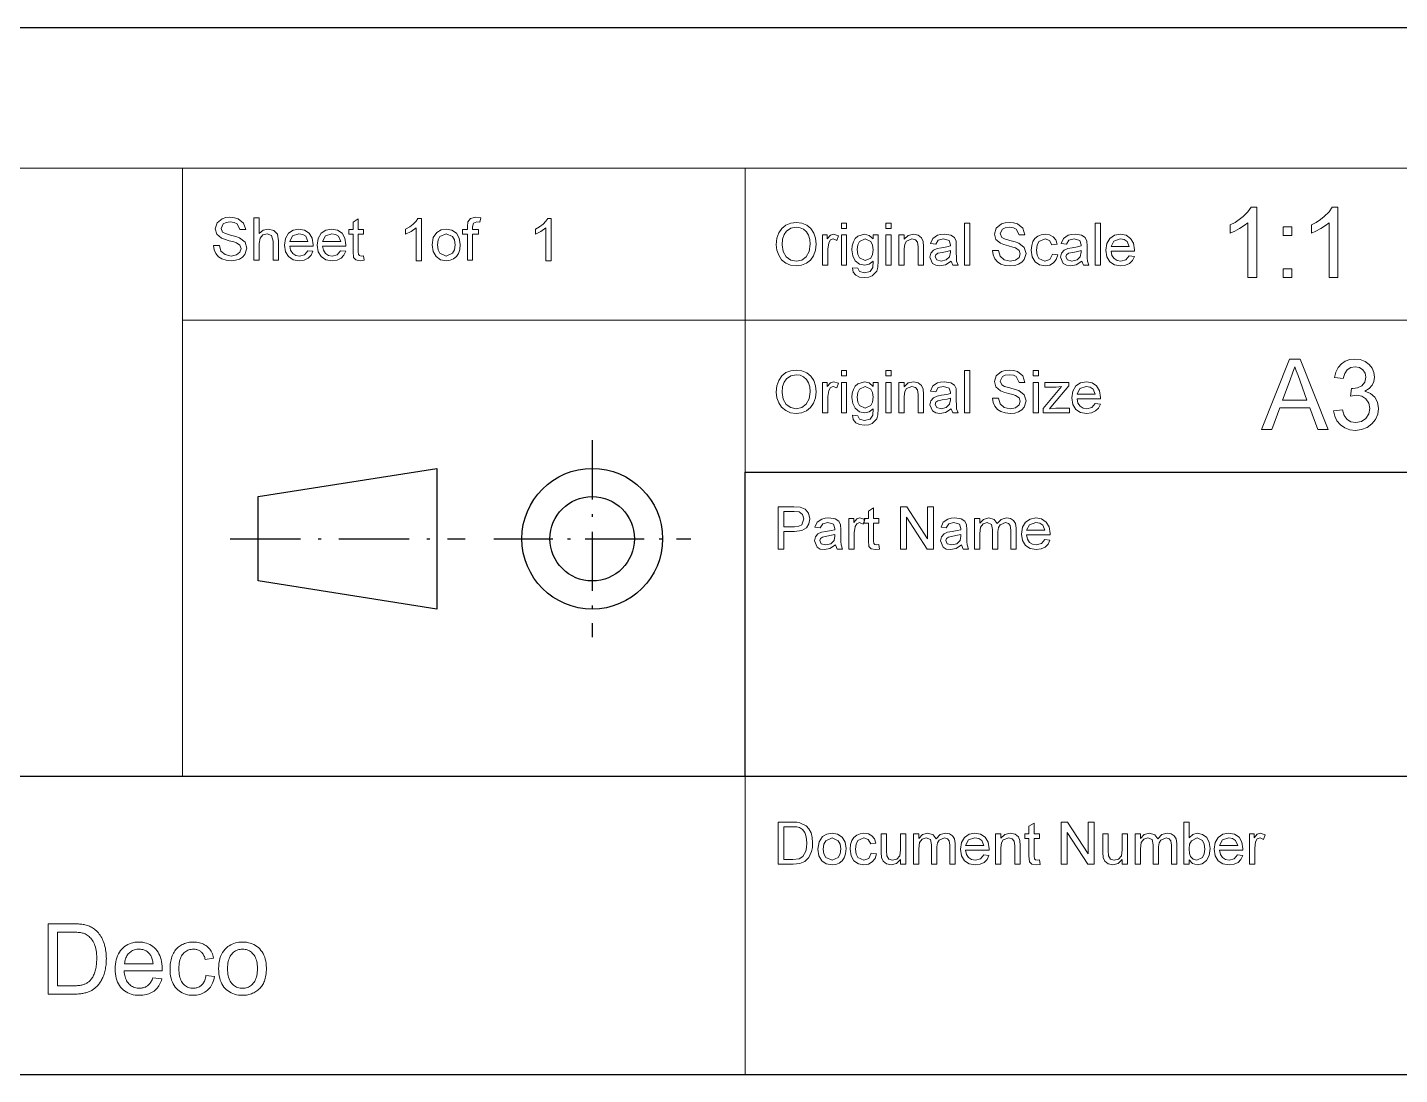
# Model space of a CAD drawing. Extents: x 10 to 410, y 5 to 287.
# Drawn here: x 257.49 to 306.25, y 10 to 47.2 of the extents above; entities that cross this region are included whole.
import ezdxf

# ---------------------------------------------------------------- set-up
doc = ezdxf.new("R2010")
doc.units = 0
doc.linetypes.add('DASHDOT', pattern=[18.5, 12, -3, 0.5, -3])

msp = doc.modelspace()

# ---------------------------------------------------------------- linework, layer by layer
at = {"color": 7, "lineweight": 25}
for p, q in [((230, 47.200001), (410, 47.200001)), ((283, 31.4), (307, 31.4)), ((230, 20.6), (410, 20.6)), ((230, 10), (410, 10))]:
    msp.add_line(p, q, dxfattribs=at)
at = {"color": 7, "lineweight": 13}
for p, q in [((230, 42.200001), (410, 42.200001)), ((263, 20.6), (263, 42.200001)), ((283, 10), (283, 42.200001)), ((263, 36.799999), (410, 36.799999)), ((10, 10), (410, 10))]:
    msp.add_line(p, q, dxfattribs=at)
at = {"color": 7, "linetype": 'DASHDOT', "lineweight": 25, "ltscale": 0.175}
for p, q in [((277.562439, 32.534737), (277.562439, 25.534737)), ((274.062439, 29.034737), (281.062439, 29.034737))]:
    msp.add_line(p, q, dxfattribs=at)
at = {"color": 7, "lineweight": 25, "ltscale": 0.160707}
for p, q in [((265.692444, 30.534737), (272.04245, 31.534737)), ((272.04245, 26.534737), (265.692444, 27.534737))]:
    msp.add_line(p, q, dxfattribs=at)
at = {"color": 7, "lineweight": 25, "ltscale": 0.125}
msp.add_line((272.04245, 31.534737), (272.04245, 26.534737), dxfattribs=at)
at = {"color": 7, "lineweight": 25, "ltscale": 0.27}
msp.add_line((283, 20.6), (283, 31.4), dxfattribs=at)
at = {"color": 7, "lineweight": 25, "ltscale": 0.075}
msp.add_line((265.692444, 27.534737), (265.692444, 30.534737), dxfattribs=at)
at = {"color": 7, "linetype": 'DASHDOT', "lineweight": 25, "ltscale": 0.20875}
msp.add_line((264.692444, 29.034737), (273.04245, 29.034737), dxfattribs=at)
at = {"color": 7, "lineweight": 13}
for points in [[(301.175232, 38.315384), (300.862732, 38.315384), (300.862732, 40.263626), (300.7323, 40.158306), (300.566772, 40.052853), (300.392944, 39.960552), (300.237732, 39.894703), (300.237732, 40.190384), (300.405121, 40.276375), (300.557922, 40.37376), (300.696167, 40.48254), (300.8638, 40.651608), (300.973938, 40.815384), (301.175232, 40.815384)], [(304.057159, 38.315384), (303.744659, 38.315384), (303.744659, 40.263626), (303.614258, 40.158306), (303.4487, 40.052853), (303.274902, 39.960552), (303.119659, 39.894703), (303.119659, 40.190384), (303.287079, 40.276375), (303.43988, 40.37376), (303.578094, 40.48254), (303.745758, 40.651608), (303.855896, 40.815384), (304.057159, 40.815384)], [(264.104156, 39.455063), (264.3125, 39.455063), (264.371094, 39.254868), (264.513672, 39.128403), (264.731445, 39.080063), (264.920746, 39.116684), (265.043121, 39.21711), (265.083344, 39.346992), (265.044769, 39.464504), (264.917633, 39.550442), (264.82666, 39.580795), (264.666992, 39.624336), (264.5, 39.67292), (264.387054, 39.71841), (264.221191, 39.857407), (264.166656, 40.043282), (264.230621, 40.254868), (264.41748, 40.404121), (264.54715, 40.442329), (264.69043, 40.455063), (264.846283, 40.441963), (264.982422, 40.402657), (265.176758, 40.24836), (265.25, 40.017563), (265.041656, 40.017563), (264.944183, 40.220039), (264.841187, 40.271309), (264.698578, 40.288399), (264.552521, 40.271755), (264.452301, 40.221828), (264.375, 40.061184), (264.429688, 39.927395), (264.526764, 39.87405), (264.710602, 39.819485), (264.904053, 39.767929), (265.029938, 39.723618), (265.227875, 39.571762), (265.291656, 39.359688), (265.22348, 39.135567), (265.140411, 39.041977), (265.027679, 38.971828), (264.891998, 38.928005), (264.740234, 38.913399), (264.554169, 38.929226), (264.400879, 38.976711), (264.278778, 39.056015), (264.186188, 39.167305), (264.126801, 39.302883)], [(265.541656, 38.934231), (265.541656, 40.434231), (265.729156, 40.434231), (265.729156, 39.881496), (265.87207, 39.999172), (266.048187, 40.038399), (266.254059, 39.991196), (266.379059, 39.8605), (266.416656, 39.618477), (266.416656, 38.934231), (266.229156, 38.934231), (266.229156, 39.611965), (266.171234, 39.809883), (266.007172, 39.871731), (265.858246, 39.829903), (265.758789, 39.716621), (265.729156, 39.519192), (265.729156, 38.934231)], [(267.456055, 39.267563), (267.639984, 39.246731), (267.574493, 39.105984), (267.469879, 39.000801), (267.328491, 38.935249), (267.152679, 38.913399), (266.934937, 38.949776), (266.767426, 39.058907), (266.660614, 39.233627), (266.625, 39.466782), (266.66098, 39.707912), (266.76889, 39.888332), (266.934174, 40.000881), (267.142242, 40.038399), (267.343964, 40.001938), (267.505035, 39.892563), (267.610626, 39.71711), (267.645844, 39.482407), (267.644867, 39.434231), (266.8125, 39.434231), (266.84436, 39.282742), (266.918457, 39.171371), (267.025513, 39.10289), (267.15625, 39.080063), (267.33725, 39.124825)], [(268.622711, 39.267563), (268.806641, 39.246731), (268.74118, 39.105984), (268.636566, 39.000801), (268.495148, 38.935249), (268.319336, 38.913399), (268.101593, 38.949776), (267.934082, 39.058907), (267.827271, 39.233627), (267.791656, 39.466782), (267.827637, 39.707912), (267.935547, 39.888332), (268.10083, 40.000881), (268.308929, 40.038399), (268.51062, 40.001938), (268.671722, 39.892563), (268.777313, 39.71711), (268.8125, 39.482407), (268.811523, 39.434231), (267.979156, 39.434231), (268.011017, 39.282742), (268.085114, 39.171371), (268.192169, 39.10289), (268.322906, 39.080063), (268.503906, 39.124825)], [(269.4375, 39.091133), (269.458344, 38.929348), (269.319, 38.913399), (269.163086, 38.944485), (269.085114, 39.026192), (269.0625, 39.238918), (269.0625, 39.850899), (268.916656, 39.850899), (268.916656, 40.017563), (269.0625, 40.017563), (269.0625, 40.285141), (269.25, 40.394844), (269.25, 40.017563), (269.4375, 40.017563), (269.4375, 39.850899), (269.25, 39.850899), (269.25, 39.227524), (269.259766, 39.128242), (269.29184, 39.093086), (269.355804, 39.080063)], [(271.491669, 38.912258), (271.304169, 38.912258), (271.304169, 40.081203), (271.126617, 39.954739), (270.929169, 39.859848), (270.929169, 40.037258), (271.076569, 40.117214), (271.204254, 40.212551), (271.30484, 40.313992), (271.370911, 40.412258), (271.491669, 40.412258)], [(271.875, 39.475899), (271.916168, 39.736069), (272.039703, 39.91893), (272.192535, 40.00853), (272.375641, 40.038399), (272.575592, 40.002022), (272.735352, 39.892891), (272.840088, 39.719711), (272.875, 39.491196), (272.859528, 39.305447), (272.813141, 39.164211), (272.737274, 39.058498), (272.633301, 38.979317), (272.509888, 38.929878), (272.375641, 38.913399), (272.172882, 38.949612), (272.013184, 39.058254), (271.909546, 39.235092)], [(273.125, 38.934231), (273.125, 39.850899), (272.958344, 39.850899), (272.958344, 40.017563), (273.125, 40.017563), (273.125, 40.132797), (273.144867, 40.294907), (273.240723, 40.410629), (273.429352, 40.455063), (273.60025, 40.436836), (273.572906, 40.277981), (273.464844, 40.288399), (273.347015, 40.252426), (273.3125, 40.118149), (273.3125, 40.017563), (273.520844, 40.017563), (273.520844, 39.850899), (273.3125, 39.850899), (273.3125, 38.934231)], [(276.104218, 38.912258), (275.916718, 38.912258), (275.916718, 40.081203), (275.739166, 39.954739), (275.541718, 39.859848), (275.541718, 40.037258), (275.689117, 40.117214), (275.816803, 40.212551), (275.917389, 40.313992), (275.983459, 40.412258), (276.104218, 40.412258)], [(284.104156, 39.479298), (284.12619, 39.708771), (284.1922, 39.902401), (284.302246, 40.060188), (284.447083, 40.176743), (284.617493, 40.246677), (284.813477, 40.269985), (285.008453, 40.245327), (285.183258, 40.171352), (285.3284, 40.05331), (285.434418, 39.89645), (285.499237, 39.70834), (285.520844, 39.496548), (285.498077, 39.28191), (285.42984, 39.091114), (285.319946, 38.933968), (285.172211, 38.820278), (284.998932, 38.751308), (284.8125, 38.728321), (284.614349, 38.753712), (284.438477, 38.829884), (284.293732, 38.950039), (284.188965, 39.107388), (284.125366, 39.288338)], [(284.3125, 39.476692), (284.348053, 39.234913), (284.454742, 39.050587), (284.615082, 38.933887), (284.811523, 38.894985), (285.010651, 38.934292), (285.171234, 39.052212), (285.277191, 39.242317), (285.3125, 39.498177), (285.297394, 39.669197), (285.252106, 39.817024), (285.177765, 39.937954), (285.075531, 40.028286), (284.952148, 40.08456), (284.814453, 40.103321), (284.623322, 40.067226), (284.460785, 39.95895), (284.378387, 39.841202), (284.328979, 39.68045)], [(286.416656, 40.061653), (286.416656, 40.249153), (286.604156, 40.249153), (286.604156, 40.061653)], [(288, 40.061653), (288, 40.249153), (288.1875, 40.249153), (288.1875, 40.061653)], [(290.791656, 38.749153), (290.791656, 40.249153), (290.979156, 40.249153), (290.979156, 38.749153)], [(291.791656, 39.269985), (292, 39.269985), (292.058594, 39.06979), (292.201172, 38.943325), (292.418945, 38.894985), (292.608246, 38.931606), (292.730621, 39.032032), (292.770844, 39.161915), (292.732269, 39.279427), (292.605133, 39.365364), (292.51416, 39.395718), (292.354492, 39.439259), (292.1875, 39.487843), (292.074554, 39.533333), (291.908691, 39.672329), (291.854156, 39.858204), (291.918121, 40.06979), (292.10498, 40.219044), (292.23465, 40.257252), (292.37793, 40.269985), (292.533783, 40.256886), (292.669922, 40.217579), (292.864258, 40.063282), (292.9375, 39.832485), (292.729156, 39.832485), (292.631683, 40.034962), (292.528687, 40.086231), (292.386078, 40.103321), (292.240021, 40.086678), (292.139801, 40.036751), (292.0625, 39.876106), (292.117188, 39.742317), (292.214264, 39.688972), (292.398102, 39.634407), (292.591553, 39.582851), (292.717438, 39.53854), (292.915375, 39.386684), (292.979156, 39.17461), (292.91098, 38.950489), (292.827911, 38.856899), (292.715179, 38.786751), (292.579498, 38.742928), (292.427734, 38.728321), (292.241669, 38.744148), (292.088379, 38.791634), (291.966278, 38.870937), (291.873688, 38.982227), (291.814301, 39.117805)], [(295.4375, 38.749153), (295.4375, 40.249153), (295.625, 40.249153), (295.625, 38.749153)], [(302.112732, 39.808441), (302.112732, 40.120941), (302.425232, 40.120941), (302.425232, 39.808441)], [(266.8125, 39.600899), (267.458344, 39.600899), (267.384125, 39.779282), (267.276703, 39.848618), (267.141266, 39.871731), (266.914398, 39.798)], [(267.979156, 39.600899), (268.625, 39.600899), (268.550781, 39.779282), (268.443359, 39.848618), (268.307953, 39.871731), (268.081055, 39.798)], [(272.0625, 39.476223), (272.084747, 39.302597), (272.15152, 39.17886), (272.375641, 39.080063), (272.59848, 39.179348), (272.665253, 39.304672), (272.6875, 39.482082), (272.665131, 39.650826), (272.597992, 39.772934), (272.375641, 39.871731), (272.15152, 39.773422), (272.084747, 39.649971)], [(285.75, 38.749153), (285.75, 39.832485), (285.916656, 39.832485), (285.916656, 39.68763), (286.025879, 39.821095), (286.136078, 39.853321), (286.3125, 39.801888), (286.252594, 39.634243), (286.128906, 39.686653), (286.029449, 39.649708), (285.966156, 39.547005), (285.9375, 39.328255), (285.9375, 38.749153)], [(286.416656, 38.749153), (286.416656, 39.832485), (286.604156, 39.832485), (286.604156, 38.749153)], [(286.8125, 38.665821), (287, 38.644985), (287.060883, 38.527798), (287.243805, 38.478321), (287.436676, 38.527798), (287.528656, 38.66647), (287.541656, 38.894985), (287.409668, 38.78561), (287.248688, 38.749153), (287.055267, 38.789314), (286.911133, 38.909798), (286.821533, 39.086433), (286.791656, 39.295052), (286.805054, 39.443691), (286.845215, 39.580372), (286.910858, 39.696175), (287.000641, 39.782192), (287.239594, 39.853321), (287.406738, 39.811653), (287.541656, 39.686653), (287.541656, 39.832485), (287.729156, 39.832485), (287.729156, 38.897266), (287.716309, 38.681484), (287.677734, 38.539356), (287.514801, 38.372852), (287.390411, 38.326954), (287.240234, 38.311653), (287.065399, 38.333706), (286.927582, 38.399868), (286.839142, 38.510464)], [(286.979156, 39.308071), (286.999176, 39.131275), (287.059235, 39.009731), (287.260101, 38.915821), (287.460602, 39.009243), (287.521393, 39.1292), (287.541656, 39.302212), (287.520782, 39.46949), (287.45816, 39.589809), (287.257172, 39.686653), (287.060211, 39.591274), (286.99942, 39.472786)], [(288, 38.749153), (288, 39.832485), (288.1875, 39.832485), (288.1875, 38.749153)], [(288.458344, 38.749153), (288.458344, 39.832485), (288.645844, 39.832485), (288.645844, 39.678841), (288.786133, 39.8097), (288.977203, 39.853321), (289.150543, 39.818165), (289.268707, 39.726204), (289.323578, 39.59095), (289.333344, 39.413216), (289.333344, 38.749153), (289.145844, 38.749153), (289.145844, 39.40052), (289.125, 39.566212), (289.050934, 39.653938), (288.926117, 39.686653), (288.728851, 39.613087), (288.666595, 39.506477), (288.645844, 39.33379), (288.645844, 38.749153)], [(290.3125, 38.894985), (290.11557, 38.765919), (289.919922, 38.728321), (289.767609, 38.750008), (289.655121, 38.815071), (289.5625, 39.036915), (289.597504, 39.181446), (289.689117, 39.286427), (289.816742, 39.346485), (289.974274, 39.373829), (290.160797, 39.402718), (290.29068, 39.436653), (290.291656, 39.481251), (290.241852, 39.628712), (290.041656, 39.686653), (289.858246, 39.645313), (289.770844, 39.499153), (289.583344, 39.519985), (289.664703, 39.70602), (289.828461, 39.815071), (289.944092, 39.843758), (290.076813, 39.853321), (290.304352, 39.820278), (290.433105, 39.73711), (290.490875, 39.610481), (290.5, 39.446419), (290.5, 39.213673), (290.503143, 39.012135), (290.512543, 38.894497), (290.5625, 38.749153), (290.375, 38.749153)], [(293.916656, 39.144985), (294.104156, 39.124153), (294.05191, 38.958504), (293.953766, 38.833302), (293.818848, 38.754566), (293.65625, 38.728321), (293.456909, 38.764412), (293.300934, 38.872688), (293.200226, 39.048428), (293.166656, 39.286915), (293.181061, 39.450203), (293.224274, 39.591763), (293.296875, 39.706142), (293.399414, 39.787891), (293.522125, 39.836964), (293.655273, 39.853321), (293.814117, 39.83025), (293.941071, 39.761036), (294.032135, 39.649422), (294.083344, 39.499153), (293.895844, 39.478321), (293.808258, 39.634407), (293.656586, 39.686653), (293.438141, 39.591763), (293.375153, 39.469326), (293.354156, 39.291798), (293.374634, 39.11219), (293.436035, 38.989388), (293.650055, 38.894985), (293.826813, 38.956348)], [(294.958344, 38.894985), (294.761383, 38.765919), (294.565765, 38.728321), (294.413452, 38.750008), (294.300934, 38.815071), (294.208344, 39.036915), (294.243317, 39.181446), (294.334961, 39.286427), (294.462555, 39.346485), (294.620117, 39.373829), (294.806641, 39.402718), (294.936523, 39.436653), (294.9375, 39.481251), (294.887695, 39.628712), (294.6875, 39.686653), (294.504059, 39.645313), (294.416656, 39.499153), (294.229156, 39.519985), (294.310547, 39.70602), (294.474274, 39.815071), (294.589935, 39.843758), (294.722656, 39.853321), (294.950195, 39.820278), (295.078949, 39.73711), (295.136719, 39.610481), (295.145844, 39.446419), (295.145844, 39.213673), (295.148956, 39.012135), (295.158356, 38.894497), (295.208344, 38.749153), (295.020844, 38.749153)], [(296.643555, 39.082485), (296.827484, 39.061653), (296.761993, 38.920906), (296.657379, 38.815723), (296.515991, 38.750172), (296.340179, 38.728321), (296.122437, 38.764698), (295.954926, 38.873829), (295.848114, 39.04855), (295.8125, 39.281704), (295.84848, 39.522835), (295.95639, 39.703255), (296.121674, 39.815804), (296.329742, 39.853321), (296.531464, 39.81686), (296.692535, 39.707485), (296.798126, 39.532032), (296.833344, 39.297329), (296.832367, 39.249153), (296, 39.249153), (296.03186, 39.097664), (296.105957, 38.986294), (296.213013, 38.917812), (296.34375, 38.894985), (296.52475, 38.939747)], [(296, 39.415821), (296.645844, 39.415821), (296.571625, 39.594204), (296.464203, 39.66354), (296.328766, 39.686653), (296.101898, 39.612923)], [(290.291656, 39.269985), (290.17041, 39.236622), (290.000641, 39.20879), (289.845062, 39.176235), (289.77475, 39.123501), (289.75, 39.046352), (289.803864, 38.938282), (289.961578, 38.894985), (290.144531, 38.939419), (290.262054, 39.053516), (290.29068, 39.21172)], [(294.9375, 39.269985), (294.816254, 39.236622), (294.646484, 39.20879), (294.490875, 39.176235), (294.420563, 39.123501), (294.395844, 39.046352), (294.449707, 38.938282), (294.607422, 38.894985), (294.790375, 38.939419), (294.907867, 39.053516), (294.936523, 39.21172)], [(302.112732, 38.315384), (302.112732, 38.627884), (302.425232, 38.627884), (302.425232, 38.315384)], [(301.346191, 32.920383), (302.337952, 35.420383), (302.720978, 35.420383), (303.712738, 32.920383), (303.345459, 32.920383), (303.065491, 33.684273), (301.993439, 33.684273), (301.713501, 32.920383)], [(302.095978, 33.962051), (302.962402, 33.962051), (302.715576, 34.636421), (302.64328, 34.832516), (302.581268, 35.001244), (302.52948, 35.142605), (302.445251, 34.91325), (302.35965, 34.679825)], [(303.906433, 33.580105), (304.218933, 33.614826), (304.285797, 33.408527), (304.384399, 33.269234), (304.518677, 33.189888), (304.692566, 33.163441), (304.896973, 33.199585), (305.055511, 33.308025), (305.157227, 33.469769), (305.191162, 33.665825), (305.157715, 33.851578), (305.057404, 34.001926), (304.905579, 34.101414), (304.717529, 34.134575), (304.507568, 34.100941), (304.540649, 34.378716), (304.58786, 34.37492), (304.757446, 34.399265), (304.909302, 34.472305), (305.01651, 34.595936), (305.052246, 34.772053), (305.025757, 34.918404), (304.946198, 35.037354), (304.824738, 35.116295), (304.672485, 35.142605), (304.520294, 35.116566), (304.395782, 35.038441), (304.304932, 34.90823), (304.253662, 34.725941), (303.941162, 34.760662), (303.992554, 34.954376), (304.074371, 35.116684), (304.186646, 35.247585), (304.324554, 35.343586), (304.483246, 35.401184), (304.66272, 35.420383), (304.851318, 35.398682), (305.024323, 35.33358), (305.170135, 35.230904), (305.27713, 35.096489), (305.342865, 34.941597), (305.364746, 34.777481), (305.34314, 34.624554), (305.278229, 34.485867), (305.171021, 34.367798), (305.02243, 34.276722), (305.220245, 34.198391), (305.373169, 34.065403), (305.471039, 33.884941), (305.503662, 33.6642), (305.477753, 33.458187), (305.400085, 33.274178), (305.27063, 33.112171), (305.101624, 32.986332), (304.905334, 32.910828), (304.681702, 32.885662), (304.479706, 32.90715), (304.301941, 32.971622), (304.148407, 33.079075), (304.027222, 33.220707), (303.946564, 33.387718)], [(284.104156, 34.238297), (284.12619, 34.46777), (284.1922, 34.6614), (284.302246, 34.819187), (284.447083, 34.935741), (284.617493, 35.005676), (284.813477, 35.028984), (285.008453, 35.004326), (285.183258, 34.930351), (285.3284, 34.812309), (285.434418, 34.655449), (285.499237, 34.467339), (285.520844, 34.255547), (285.498077, 34.040909), (285.42984, 33.850113), (285.319946, 33.692966), (285.172211, 33.579277), (284.998932, 33.510307), (284.8125, 33.48732), (284.614349, 33.512711), (284.438477, 33.588882), (284.293732, 33.709038), (284.188965, 33.866386), (284.125366, 34.047337)], [(284.3125, 34.235691), (284.348053, 33.993912), (284.454742, 33.809586), (284.615082, 33.692886), (284.811523, 33.653984), (285.010651, 33.693291), (285.171234, 33.811211), (285.277191, 34.001316), (285.3125, 34.257175), (285.297394, 34.428196), (285.252106, 34.576023), (285.177765, 34.696953), (285.075531, 34.787285), (284.952148, 34.843559), (284.814453, 34.86232), (284.623322, 34.826225), (284.460785, 34.717949), (284.378387, 34.600201), (284.328979, 34.439449)], [(286.416656, 34.820652), (286.416656, 35.008152), (286.604156, 35.008152), (286.604156, 34.820652)], [(288, 34.820652), (288, 35.008152), (288.1875, 35.008152), (288.1875, 34.820652)], [(290.791656, 33.508152), (290.791656, 35.008152), (290.979156, 35.008152), (290.979156, 33.508152)], [(291.791656, 34.028984), (292, 34.028984), (292.058594, 33.828789), (292.201172, 33.702324), (292.418945, 33.653984), (292.608246, 33.690605), (292.730621, 33.791031), (292.770844, 33.920914), (292.732269, 34.038425), (292.605133, 34.124363), (292.51416, 34.154716), (292.354492, 34.198257), (292.1875, 34.246841), (292.074554, 34.292332), (291.908691, 34.431328), (291.854156, 34.617203), (291.918121, 34.828789), (292.10498, 34.978043), (292.23465, 35.016251), (292.37793, 35.028984), (292.533783, 35.015884), (292.669922, 34.976578), (292.864258, 34.822281), (292.9375, 34.591484), (292.729156, 34.591484), (292.631683, 34.793961), (292.528687, 34.84523), (292.386078, 34.86232), (292.240021, 34.845676), (292.139801, 34.79575), (292.0625, 34.635105), (292.117188, 34.501316), (292.214264, 34.447971), (292.398102, 34.393406), (292.591553, 34.34185), (292.717438, 34.297539), (292.915375, 34.145683), (292.979156, 33.933609), (292.91098, 33.709488), (292.827911, 33.615898), (292.715179, 33.54575), (292.579498, 33.501926), (292.427734, 33.48732), (292.241669, 33.503147), (292.088379, 33.550632), (291.966278, 33.629936), (291.873688, 33.741226), (291.814301, 33.876804)], [(293.229156, 34.820652), (293.229156, 35.008152), (293.416656, 35.008152), (293.416656, 34.820652)], [(285.75, 33.508152), (285.75, 34.591484), (285.916656, 34.591484), (285.916656, 34.446629), (286.025879, 34.580093), (286.136078, 34.61232), (286.3125, 34.560886), (286.252594, 34.393242), (286.128906, 34.445652), (286.029449, 34.408707), (285.966156, 34.306004), (285.9375, 34.087254), (285.9375, 33.508152)], [(286.416656, 33.508152), (286.416656, 34.591484), (286.604156, 34.591484), (286.604156, 33.508152)], [(286.8125, 33.42482), (287, 33.403984), (287.060883, 33.286797), (287.243805, 33.23732), (287.436676, 33.286797), (287.528656, 33.425468), (287.541656, 33.653984), (287.409668, 33.544609), (287.248688, 33.508152), (287.055267, 33.548313), (286.911133, 33.668797), (286.821533, 33.845432), (286.791656, 34.05405), (286.805054, 34.20269), (286.845215, 34.339371), (286.910858, 34.455173), (287.000641, 34.541191), (287.239594, 34.61232), (287.406738, 34.570652), (287.541656, 34.445652), (287.541656, 34.591484), (287.729156, 34.591484), (287.729156, 33.656265), (287.716309, 33.440483), (287.677734, 33.298355), (287.514801, 33.131851), (287.390411, 33.085953), (287.240234, 33.070652), (287.065399, 33.092705), (286.927582, 33.158867), (286.839142, 33.269463)], [(286.979156, 34.06707), (286.999176, 33.890274), (287.059235, 33.76873), (287.260101, 33.67482), (287.460602, 33.768242), (287.521393, 33.888199), (287.541656, 34.061211), (287.520782, 34.228489), (287.45816, 34.348808), (287.257172, 34.445652), (287.060211, 34.350273), (286.99942, 34.231785)], [(288, 33.508152), (288, 34.591484), (288.1875, 34.591484), (288.1875, 33.508152)], [(288.458344, 33.508152), (288.458344, 34.591484), (288.645844, 34.591484), (288.645844, 34.43784), (288.786133, 34.568699), (288.977203, 34.61232), (289.150543, 34.577164), (289.268707, 34.485203), (289.323578, 34.349949), (289.333344, 34.172215), (289.333344, 33.508152), (289.145844, 33.508152), (289.145844, 34.159519), (289.125, 34.325211), (289.050934, 34.412937), (288.926117, 34.445652), (288.728851, 34.372086), (288.666595, 34.265476), (288.645844, 34.092789), (288.645844, 33.508152)], [(290.3125, 33.653984), (290.11557, 33.524918), (289.919922, 33.48732), (289.767609, 33.509007), (289.655121, 33.57407), (289.5625, 33.795914), (289.597504, 33.940445), (289.689117, 34.045425), (289.816742, 34.105484), (289.974274, 34.132828), (290.160797, 34.161716), (290.29068, 34.195652), (290.291656, 34.24025), (290.241852, 34.387711), (290.041656, 34.445652), (289.858246, 34.404312), (289.770844, 34.258152), (289.583344, 34.278984), (289.664703, 34.465019), (289.828461, 34.57407), (289.944092, 34.602757), (290.076813, 34.61232), (290.304352, 34.579277), (290.433105, 34.496109), (290.490875, 34.36948), (290.5, 34.205418), (290.5, 33.972672), (290.503143, 33.771133), (290.512543, 33.653496), (290.5625, 33.508152), (290.375, 33.508152)], [(293.229156, 33.508152), (293.229156, 34.591484), (293.416656, 34.591484), (293.416656, 33.508152)], [(293.583344, 33.508152), (293.583344, 33.665054), (294.241852, 34.445652), (294.051758, 34.42482), (293.645844, 34.42482), (293.645844, 34.591484), (294.5, 34.591484), (294.5, 34.467461), (293.921539, 33.78159), (293.813812, 33.653984), (294.037445, 33.67482), (294.520844, 33.67482), (294.520844, 33.508152)], [(295.435211, 33.841484), (295.619141, 33.820652), (295.55368, 33.679905), (295.449066, 33.574722), (295.307648, 33.509171), (295.131836, 33.48732), (294.914093, 33.523697), (294.746582, 33.632828), (294.639771, 33.807549), (294.604156, 34.040703), (294.640137, 34.281834), (294.748047, 34.462254), (294.91333, 34.574802), (295.121429, 34.61232), (295.32312, 34.575859), (295.484222, 34.466484), (295.589813, 34.291031), (295.625, 34.056328), (295.624023, 34.008152), (294.791656, 34.008152), (294.823517, 33.856663), (294.897614, 33.745293), (295.004669, 33.676811), (295.135406, 33.653984), (295.316406, 33.698746)], [(294.791656, 34.17482), (295.4375, 34.17482), (295.363281, 34.353203), (295.255859, 34.422539), (295.120453, 34.445652), (294.893555, 34.371922)], [(290.291656, 34.028984), (290.17041, 33.995621), (290.000641, 33.967789), (289.845062, 33.935234), (289.77475, 33.8825), (289.75, 33.805351), (289.803864, 33.697281), (289.961578, 33.653984), (290.144531, 33.698418), (290.262054, 33.812515), (290.29068, 33.970718)], [(284.166656, 28.670076), (284.166656, 30.170076), (284.722656, 30.170076), (284.94693, 30.156078), (285.128754, 30.087069), (285.246918, 29.944817), (285.291656, 29.743645), (285.262177, 29.569979), (285.173676, 29.425285), (285.008179, 29.327629), (284.747711, 29.295076), (284.375, 29.295076), (284.375, 28.670076)], [(284.375, 29.461742), (284.745453, 29.461742), (284.902435, 29.479851), (285.006195, 29.534172), (285.083344, 29.737785), (285.037933, 29.900545), (284.918304, 29.990063), (284.741547, 30.00341), (284.375, 30.00341)], [(286.208344, 28.81591), (286.011383, 28.68684), (285.815765, 28.649242), (285.663452, 28.670931), (285.550934, 28.735994), (285.458344, 28.957836), (285.493317, 29.102367), (285.584961, 29.207348), (285.712555, 29.267406), (285.870117, 29.29475), (286.056641, 29.323641), (286.186523, 29.357576), (286.1875, 29.402172), (286.137695, 29.549633), (285.9375, 29.607576), (285.754059, 29.566235), (285.666656, 29.420076), (285.479156, 29.44091), (285.560547, 29.626945), (285.724274, 29.735994), (285.839935, 29.764681), (285.972656, 29.774242), (286.200195, 29.741203), (286.328949, 29.658031), (286.386719, 29.531404), (286.395844, 29.367342), (286.395844, 29.134594), (286.398956, 28.933056), (286.408356, 28.815422), (286.458344, 28.670076), (286.270844, 28.670076)], [(286.6875, 28.670076), (286.6875, 29.75341), (286.854156, 29.75341), (286.854156, 29.608553), (286.963379, 29.742016), (287.073578, 29.774242), (287.25, 29.722811), (287.190094, 29.555168), (287.066406, 29.607576), (286.966949, 29.570629), (286.903656, 29.467928), (286.875, 29.249178), (286.875, 28.670076)], [(287.75, 28.826977), (287.770844, 28.665194), (287.6315, 28.649242), (287.475586, 28.68033), (287.397614, 28.762035), (287.375, 28.974764), (287.375, 29.586742), (287.229156, 29.586742), (287.229156, 29.75341), (287.375, 29.75341), (287.375, 30.020988), (287.5625, 30.130688), (287.5625, 29.75341), (287.75, 29.75341), (287.75, 29.586742), (287.5625, 29.586742), (287.5625, 28.963371), (287.572266, 28.864086), (287.60434, 28.82893), (287.668304, 28.81591)], [(288.520844, 28.670076), (288.520844, 30.170076), (288.741547, 30.170076), (289.479156, 29.037264), (289.479156, 30.170076), (289.6875, 30.170076), (289.6875, 28.670076), (289.466797, 28.670076), (288.729156, 29.802889), (288.729156, 28.670076)], [(290.6875, 28.81591), (290.49057, 28.68684), (290.294922, 28.649242), (290.142609, 28.670931), (290.030121, 28.735994), (289.9375, 28.957836), (289.972504, 29.102367), (290.064117, 29.207348), (290.191742, 29.267406), (290.349274, 29.29475), (290.535797, 29.323641), (290.66568, 29.357576), (290.666656, 29.402172), (290.616852, 29.549633), (290.416656, 29.607576), (290.233246, 29.566235), (290.145844, 29.420076), (289.958344, 29.44091), (290.039703, 29.626945), (290.203461, 29.735994), (290.319092, 29.764681), (290.451813, 29.774242), (290.679352, 29.741203), (290.808105, 29.658031), (290.865875, 29.531404), (290.875, 29.367342), (290.875, 29.134594), (290.878143, 28.933056), (290.887543, 28.815422), (290.9375, 28.670076), (290.75, 28.670076)], [(291.145844, 28.670076), (291.145844, 29.75341), (291.333344, 29.75341), (291.333344, 29.590324), (291.465179, 29.723787), (291.652344, 29.774242), (291.844391, 29.722322), (291.94986, 29.577303), (292.09903, 29.725008), (292.287445, 29.774242), (292.431366, 29.751986), (292.537598, 29.685213), (292.603149, 29.572216), (292.625, 29.411287), (292.625, 28.670076), (292.4375, 28.670076), (292.4375, 29.344555), (292.419586, 29.501131), (292.354828, 29.578279), (292.244476, 29.607576), (292.054688, 29.532543), (291.998047, 29.434929), (291.979156, 29.292147), (291.979156, 28.670076), (291.791656, 28.670076), (291.791656, 29.365715), (291.746918, 29.547029), (291.600586, 29.607576), (291.457855, 29.567211), (291.362793, 29.449211), (291.333344, 29.225414), (291.333344, 28.670076)], [(293.643555, 29.00341), (293.827484, 28.982576), (293.761993, 28.841829), (293.657379, 28.736645), (293.515991, 28.671093), (293.340179, 28.649242), (293.122437, 28.685619), (292.954926, 28.79475), (292.848114, 28.969475), (292.8125, 29.202629), (292.84848, 29.443758), (292.95639, 29.624178), (293.121674, 29.736727), (293.329742, 29.774242), (293.531464, 29.737785), (293.692535, 29.62841), (293.798126, 29.452953), (293.833344, 29.218254), (293.832367, 29.170076), (293, 29.170076), (293.03186, 29.018587), (293.105957, 28.907219), (293.213013, 28.838737), (293.34375, 28.81591), (293.52475, 28.860668)], [(293, 29.336742), (293.645844, 29.336742), (293.571625, 29.515129), (293.464203, 29.584465), (293.328766, 29.607576), (293.101898, 29.533846)], [(286.1875, 29.19091), (286.066254, 29.157543), (285.896484, 29.129711), (285.740875, 29.09716), (285.670563, 29.044426), (285.645844, 28.967278), (285.699707, 28.859203), (285.857422, 28.81591), (286.040375, 28.860344), (286.157867, 28.974438), (286.186523, 29.132641)], [(290.666656, 29.19091), (290.54541, 29.157543), (290.375641, 29.129711), (290.220062, 29.09716), (290.14975, 29.044426), (290.125, 28.967278), (290.178864, 28.859203), (290.336578, 28.81591), (290.519531, 28.860344), (290.637054, 28.974438), (290.66568, 29.132641)], [(284.166656, 17.469231), (284.166656, 18.969231), (284.678711, 18.969231), (284.831635, 18.96386), (284.943359, 18.947746), (285.161469, 18.840324), (285.264404, 18.726107), (285.337555, 18.583977), (285.381256, 18.41678), (285.395844, 18.227369), (285.385956, 18.066195), (285.356293, 17.924471), (285.254883, 17.706047), (285.119476, 17.569979), (284.941895, 17.494783), (284.703125, 17.469231)], [(284.375, 17.635897), (284.685883, 17.635897), (284.911957, 17.664055), (285.042633, 17.743319), (285.149261, 17.936354), (285.177948, 18.070631), (285.1875, 18.230623), (285.168732, 18.442497), (285.112457, 18.598951), (285.029419, 18.706413), (284.930328, 18.771315), (284.829254, 18.794752), (284.681, 18.802565), (284.375, 18.802565)], [(285.583344, 18.010897), (285.624512, 18.27107), (285.748047, 18.453932), (285.900879, 18.543531), (286.083984, 18.573397), (286.283936, 18.53702), (286.443695, 18.427889), (286.548431, 18.254713), (286.583344, 18.026197), (286.567871, 17.840446), (286.521484, 17.699211), (286.445587, 17.593498), (286.341644, 17.514315), (286.218231, 17.464876), (286.083984, 17.448397), (285.881226, 17.484612), (285.721527, 17.593254), (285.617889, 17.770094)], [(287.479156, 17.865065), (287.666656, 17.844231), (287.61441, 17.678581), (287.516266, 17.553377), (287.381348, 17.474642), (287.21875, 17.448397), (287.019409, 17.484489), (286.863434, 17.592766), (286.762726, 17.768507), (286.729156, 18.00699), (286.743561, 18.17028), (286.786774, 18.311842), (286.859375, 18.426222), (286.961914, 18.507967), (287.084625, 18.557039), (287.217773, 18.573397), (287.376617, 18.550325), (287.503571, 18.481112), (287.594635, 18.369499), (287.645844, 18.219231), (287.458344, 18.198397), (287.370758, 18.354485), (287.219086, 18.406731), (287.000641, 18.311842), (286.937653, 18.189405), (286.916656, 18.011873), (286.937134, 17.832268), (286.998535, 17.709465), (287.212555, 17.615065), (287.389313, 17.676424)], [(288.520844, 17.469231), (288.520844, 17.640129), (288.377197, 17.49633), (288.189789, 17.448397), (288.017578, 17.485018), (287.89859, 17.576979), (287.844086, 17.712721), (287.833344, 17.883619), (287.833344, 18.552565), (288.020844, 18.552565), (288.020844, 17.959465), (288.031891, 17.768059), (288.103668, 17.655916), (288.239258, 17.615065), (288.391113, 17.656893), (288.491364, 17.770662), (288.520844, 17.979647), (288.520844, 18.552565), (288.708344, 18.552565), (288.708344, 17.469231)], [(288.979156, 17.469231), (288.979156, 18.552565), (289.166656, 18.552565), (289.166656, 18.389479), (289.298492, 18.522942), (289.485687, 18.573397), (289.677734, 18.521477), (289.783203, 18.376457), (289.932373, 18.524162), (290.120758, 18.573397), (290.264679, 18.55114), (290.370941, 18.484367), (290.436493, 18.37137), (290.458344, 18.210442), (290.458344, 17.469231), (290.270844, 17.469231), (290.270844, 18.143709), (290.25293, 18.300285), (290.188141, 18.377434), (290.077789, 18.406731), (289.888031, 18.331697), (289.83139, 18.234083), (289.8125, 18.091301), (289.8125, 17.469231), (289.625, 17.469231), (289.625, 18.164869), (289.580231, 18.346184), (289.433929, 18.406731), (289.291168, 18.366365), (289.196136, 18.248365), (289.166656, 18.024569), (289.166656, 17.469231)], [(291.476898, 17.802565), (291.660797, 17.781731), (291.595337, 17.640984), (291.490723, 17.535799), (291.349335, 17.470247), (291.173492, 17.448397), (290.95578, 17.484774), (290.788239, 17.593904), (290.681427, 17.768629), (290.645844, 18.001783), (290.681793, 18.242912), (290.789703, 18.423332), (290.954987, 18.535881), (291.163086, 18.573397), (291.364777, 18.53694), (291.525879, 18.427565), (291.63147, 18.252108), (291.666656, 18.017408), (291.66568, 17.969231), (290.833344, 17.969231), (290.865204, 17.817741), (290.939301, 17.706373), (291.046356, 17.637892), (291.177094, 17.615065), (291.358063, 17.659822)], [(291.895844, 17.469231), (291.895844, 18.552565), (292.083344, 18.552565), (292.083344, 18.398918), (292.223633, 18.529778), (292.414703, 18.573397), (292.588043, 18.53824), (292.706207, 18.446281), (292.761078, 18.311028), (292.770844, 18.133293), (292.770844, 17.469231), (292.583344, 17.469231), (292.583344, 18.120598), (292.5625, 18.286287), (292.488434, 18.374016), (292.363617, 18.406731), (292.166351, 18.333162), (292.104095, 18.226555), (292.083344, 18.053865), (292.083344, 17.469231)], [(293.458344, 17.626131), (293.479156, 17.464348), (293.339844, 17.448397), (293.183929, 17.479485), (293.105957, 17.56119), (293.083344, 17.773918), (293.083344, 18.385897), (292.9375, 18.385897), (292.9375, 18.552565), (293.083344, 18.552565), (293.083344, 18.820143), (293.270844, 18.929842), (293.270844, 18.552565), (293.458344, 18.552565), (293.458344, 18.385897), (293.270844, 18.385897), (293.270844, 17.762526), (293.280609, 17.66324), (293.312653, 17.628084), (293.376617, 17.615065)], [(294.229156, 17.469231), (294.229156, 18.969231), (294.44986, 18.969231), (295.1875, 17.836418), (295.1875, 18.969231), (295.395844, 18.969231), (295.395844, 17.469231), (295.17514, 17.469231), (294.4375, 18.602043), (294.4375, 17.469231)], [(296.395844, 17.469231), (296.395844, 17.640129), (296.252197, 17.49633), (296.064789, 17.448397), (295.892578, 17.485018), (295.77359, 17.576979), (295.719086, 17.712721), (295.708344, 17.883619), (295.708344, 18.552565), (295.895844, 18.552565), (295.895844, 17.959465), (295.906891, 17.768059), (295.978668, 17.655916), (296.114258, 17.615065), (296.266113, 17.656893), (296.366364, 17.770662), (296.395844, 17.979647), (296.395844, 18.552565), (296.583344, 18.552565), (296.583344, 17.469231)], [(296.854156, 17.469231), (296.854156, 18.552565), (297.041656, 18.552565), (297.041656, 18.389479), (297.173492, 18.522942), (297.360687, 18.573397), (297.552734, 18.521477), (297.658203, 18.376457), (297.807373, 18.524162), (297.995758, 18.573397), (298.139679, 18.55114), (298.245941, 18.484367), (298.311493, 18.37137), (298.333344, 18.210442), (298.333344, 17.469231), (298.145844, 17.469231), (298.145844, 18.143709), (298.12793, 18.300285), (298.063141, 18.377434), (297.952789, 18.406731), (297.763031, 18.331697), (297.70639, 18.234083), (297.6875, 18.091301), (297.6875, 17.469231), (297.5, 17.469231), (297.5, 18.164869), (297.455231, 18.346184), (297.308929, 18.406731), (297.166168, 18.366365), (297.071136, 18.248365), (297.041656, 18.024569), (297.041656, 17.469231)], [(298.770844, 17.469231), (298.583344, 17.469231), (298.583344, 18.969231), (298.770844, 18.969231), (298.770844, 18.412264), (298.9021, 18.533113), (299.06543, 18.573397), (299.253265, 18.533358), (299.398926, 18.420891), (299.488434, 18.246086), (299.520844, 18.027174), (299.487274, 17.781893), (299.386566, 17.59944), (299.2388, 17.486158), (299.064117, 17.448397), (298.897369, 17.492586), (298.770844, 17.625154)], [(300.497711, 17.802565), (300.681641, 17.781731), (300.61618, 17.640984), (300.511566, 17.535799), (300.370148, 17.470247), (300.194336, 17.448397), (299.976593, 17.484774), (299.809082, 17.593904), (299.702271, 17.768629), (299.666656, 18.001783), (299.702637, 18.242912), (299.810547, 18.423332), (299.97583, 18.535881), (300.183929, 18.573397), (300.38562, 18.53694), (300.546722, 18.427565), (300.652313, 18.252108), (300.6875, 18.017408), (300.686523, 17.969231), (299.854156, 17.969231), (299.886017, 17.817741), (299.960114, 17.706373), (300.067169, 17.637892), (300.197906, 17.615065), (300.378906, 17.659822)], [(300.916656, 17.469231), (300.916656, 18.552565), (301.083344, 18.552565), (301.083344, 18.407707), (301.192535, 18.54117), (301.302734, 18.573397), (301.479156, 18.521965), (301.419281, 18.354322), (301.295563, 18.406731), (301.196136, 18.369783), (301.132813, 18.267082), (301.104156, 18.048332), (301.104156, 17.469231)], [(285.770844, 18.011223), (285.793091, 17.837599), (285.859863, 17.71386), (286.083984, 17.615065), (286.306793, 17.714348), (286.373566, 17.839674), (286.395844, 18.017082), (286.373444, 18.185823), (286.306305, 18.307936), (286.083984, 18.406731), (285.859863, 18.308424), (285.793091, 18.184969)], [(290.833344, 18.135897), (291.479156, 18.135897), (291.404938, 18.314283), (291.297516, 18.383619), (291.162109, 18.406731), (290.935211, 18.333)], [(298.770844, 18.018709), (298.7836, 17.858635), (298.82193, 17.750154), (298.920319, 17.648836), (299.048187, 17.615065), (299.248688, 17.714674), (299.312164, 17.838778), (299.333344, 18.011873), (299.31308, 18.187574), (299.252289, 18.310377), (299.056, 18.406731), (298.855469, 18.307121), (298.791992, 18.185213)], [(299.854156, 18.135897), (300.5, 18.135897), (300.425781, 18.314283), (300.318359, 18.383619), (300.182953, 18.406731), (299.956055, 18.333)], [(258.229889, 12.855443), (258.229889, 15.355443), (259.091064, 15.355443), (259.14801, 15.355084), (259.202179, 15.354011), (259.253601, 15.352221), (259.302246, 15.349713), (259.348145, 15.34649), (259.391266, 15.34255), (259.431641, 15.337895), (259.469238, 15.332523), (259.504089, 15.326435), (259.536163, 15.319632), (259.578491, 15.308939), (259.619568, 15.296643), (259.659393, 15.282745), (259.697968, 15.267244), (259.73526, 15.250139), (259.771271, 15.231432), (259.806061, 15.211122), (259.839569, 15.189208), (259.871826, 15.165691), (259.902802, 15.140573), (259.941376, 15.106218), (259.977936, 15.070006), (260.012512, 15.031935), (260.045074, 14.992005), (260.075684, 14.950216), (260.104248, 14.906569), (260.130859, 14.861062), (260.155457, 14.813697), (260.17807, 14.764473), (260.198669, 14.713389), (260.217285, 14.660636), (260.233978, 14.606398), (260.248688, 14.550676), (260.261414, 14.493471), (260.272217, 14.434783), (260.281036, 14.374611), (260.287903, 14.312955), (260.292816, 14.249815), (260.295746, 14.185192), (260.296722, 14.119085), (260.296051, 14.062776), (260.294067, 14.007762), (260.290741, 13.954044), (260.286072, 13.901623), (260.28009, 13.850497), (260.272797, 13.800668), (260.26413, 13.752134), (260.25415, 13.704897), (260.242859, 13.658956), (260.230225, 13.61431), (260.216553, 13.571073), (260.202118, 13.529351), (260.186951, 13.489149), (260.171021, 13.450463), (260.154327, 13.413296), (260.136902, 13.377646), (260.118713, 13.343514), (260.099792, 13.3109), (260.080109, 13.279803), (260.059692, 13.250225), (260.038696, 13.222019), (260.017303, 13.195041), (259.995514, 13.169291), (259.973328, 13.144768), (259.950745, 13.121473), (259.927795, 13.099406), (259.904449, 13.078568), (259.880707, 13.058956), (259.856567, 13.040572), (259.832031, 13.023417), (259.806793, 13.007277), (259.780518, 12.991937), (259.753235, 12.977399), (259.724945, 12.963663), (259.695587, 12.950727), (259.665253, 12.938595), (259.633881, 12.927262), (259.601471, 12.916732), (259.568054, 12.907003), (259.5336, 12.898076), (259.498108, 12.889976), (259.461609, 12.882729), (259.424042, 12.876333), (259.385437, 12.87079), (259.345795, 12.866101), (259.305115, 12.862265), (259.263397, 12.85928), (259.220642, 12.857148), (259.176819, 12.855869), (259.131989, 12.855443)], [(258.560699, 13.150463), (259.094482, 13.150463), (259.142853, 13.150924), (259.189117, 13.152306), (259.233246, 13.154608), (259.275238, 13.15783), (259.315094, 13.161974), (259.352844, 13.167039), (259.388428, 13.173025), (259.421906, 13.179932), (259.453217, 13.187758), (259.482422, 13.196507), (259.51001, 13.206091), (259.536438, 13.216425), (259.561707, 13.227509), (259.585846, 13.239345), (259.608856, 13.25193), (259.630707, 13.265265), (259.651398, 13.279351), (259.67099, 13.294188), (259.689392, 13.309774), (259.706696, 13.326112), (259.729706, 13.350455), (259.751678, 13.376418), (259.772614, 13.404002), (259.792511, 13.433206), (259.81134, 13.464029), (259.829163, 13.496473), (259.845947, 13.530537), (259.861664, 13.56622), (259.876343, 13.603524), (259.890015, 13.642448), (259.902466, 13.683026), (259.913635, 13.725293), (259.923492, 13.769247), (259.932037, 13.814891), (259.93924, 13.862222), (259.94516, 13.911242), (259.949768, 13.961948), (259.953033, 14.014345), (259.955017, 14.068429), (259.955658, 14.124202), (259.954376, 14.20083), (259.9505, 14.273827), (259.944061, 14.34319), (259.935059, 14.408922), (259.923462, 14.471021), (259.909302, 14.529488), (259.892578, 14.584322), (259.87326, 14.635525), (259.851379, 14.683095), (259.826904, 14.727033), (259.800598, 14.767764), (259.773193, 14.805716), (259.744659, 14.840888), (259.715027, 14.873281), (259.684296, 14.902893), (259.652466, 14.929727), (259.619507, 14.95378), (259.585449, 14.975054), (259.550262, 14.993548), (259.513977, 15.009263), (259.485748, 15.018983), (259.454285, 15.02768), (259.419586, 15.035355), (259.381653, 15.042006), (259.340454, 15.047632), (259.296051, 15.052237), (259.248383, 15.055819), (259.197479, 15.058376), (259.143341, 15.059911), (259.085938, 15.060423), (258.560699, 15.060423)], [(261.952606, 13.438663), (262.269775, 13.39944), (262.25351, 13.345092), (262.23465, 13.293233), (262.213257, 13.243864), (262.189301, 13.196984), (262.162781, 13.152596), (262.133698, 13.110695), (262.102051, 13.071285), (262.067871, 13.034366), (262.031128, 12.999935), (261.991821, 12.967994), (261.950104, 12.938833), (261.906128, 12.912742), (261.859924, 12.88972), (261.811462, 12.869768), (261.760742, 12.852885), (261.707764, 12.839072), (261.652557, 12.828328), (261.595093, 12.820655), (261.53537, 12.816051), (261.473389, 12.814515), (261.395569, 12.816962), (261.321045, 12.824304), (261.249817, 12.836539), (261.181854, 12.853669), (261.117188, 12.875693), (261.055847, 12.902612), (260.997742, 12.934425), (260.942963, 12.971132), (260.891479, 13.012733), (260.843292, 13.059229), (260.799042, 13.110141), (260.759491, 13.164993), (260.724579, 13.223783), (260.694305, 13.286514), (260.668701, 13.353184), (260.647736, 13.423792), (260.63147, 13.498341), (260.619812, 13.576828), (260.612823, 13.659254), (260.610504, 13.745621), (260.612854, 13.834979), (260.619904, 13.920245), (260.631683, 14.001418), (260.648163, 14.078499), (260.669342, 14.151486), (260.695221, 14.220382), (260.72583, 14.285184), (260.761108, 14.345893), (260.801117, 14.40251), (260.845825, 14.455033), (260.894318, 14.502987), (260.945557, 14.545893), (260.999634, 14.583752), (261.056488, 14.616562), (261.116119, 14.644324), (261.178589, 14.667039), (261.243835, 14.684706), (261.311859, 14.697326), (261.382721, 14.704897), (261.456329, 14.707421), (261.527649, 14.704948), (261.596313, 14.697531), (261.662323, 14.685166), (261.725647, 14.667858), (261.786316, 14.645603), (261.84433, 14.618403), (261.899689, 14.586258), (261.952393, 14.549168), (262.002411, 14.507132), (262.049805, 14.46015), (262.093536, 14.408683), (262.13266, 14.353191), (262.167206, 14.293676), (262.197144, 14.230136), (262.222473, 14.162571), (262.243164, 14.090981), (262.259308, 14.015368), (262.270813, 13.935729), (262.27771, 13.852066), (262.279999, 13.764379), (262.279999, 13.758649), (262.279938, 13.752374), (262.279846, 13.745552), (262.279755, 13.738185), (262.279602, 13.730272), (262.279388, 13.721814), (262.279175, 13.71281), (262.278931, 13.70326), (262.278625, 13.693165), (262.27832, 13.682524), (260.927704, 13.682524), (260.932465, 13.624235), (260.939911, 13.568745), (260.950043, 13.51605), (260.962891, 13.466152), (260.978424, 13.419051), (260.996643, 13.374747), (261.017578, 13.33324), (261.041199, 13.294529), (261.067505, 13.258615), (261.096527, 13.225497), (261.127625, 13.195365), (261.160217, 13.168404), (261.194336, 13.144614), (261.22995, 13.123997), (261.267059, 13.106551), (261.305664, 13.092278), (261.345764, 13.081177), (261.38739, 13.073247), (261.430481, 13.068489), (261.475098, 13.066903), (261.508362, 13.067789), (261.540649, 13.07045), (261.57196, 13.074883), (261.602264, 13.081091), (261.631561, 13.089072), (261.659882, 13.098826), (261.687225, 13.110354), (261.713562, 13.123656), (261.738922, 13.138731), (261.763306, 13.15558), (261.786682, 13.174372), (261.809082, 13.195279), (261.830475, 13.218301), (261.850891, 13.243438), (261.8703, 13.270689), (261.888733, 13.300055), (261.906189, 13.331534), (261.922638, 13.365129), (261.93811, 13.400839)], [(263.836975, 13.518813), (264.138824, 13.47959), (264.12738, 13.418531), (264.112854, 13.360184), (264.095245, 13.304547), (264.074554, 13.251623), (264.050781, 13.20141), (264.023895, 13.153908), (263.993958, 13.109118), (263.960907, 13.067039), (263.924774, 13.027672), (263.885559, 12.991016), (263.843872, 12.95748), (263.800354, 12.927476), (263.754944, 12.901001), (263.707672, 12.878056), (263.658539, 12.858641), (263.607574, 12.842755), (263.554718, 12.8304), (263.500031, 12.821575), (263.443481, 12.81628), (263.385071, 12.814515), (263.312164, 12.816945), (263.242188, 12.824236), (263.17514, 12.836386), (263.110992, 12.853396), (263.049744, 12.875267), (262.991425, 12.901999), (262.936035, 12.933589), (262.883545, 12.97004), (262.833984, 13.011352), (262.787354, 13.057524), (262.744415, 13.108232), (262.705994, 13.163151), (262.672119, 13.222283), (262.642731, 13.285627), (262.617889, 13.353184), (262.597534, 13.424952), (262.581726, 13.500933), (262.570435, 13.581125), (262.56366, 13.66553), (262.561401, 13.754147), (262.562378, 13.812077), (262.565277, 13.86854), (262.570129, 13.923536), (262.576935, 13.977066), (262.585693, 14.02913), (262.596375, 14.079727), (262.609009, 14.128857), (262.623596, 14.17652), (262.640137, 14.222718), (262.6586, 14.267448), (262.679047, 14.310346), (262.701538, 14.351044), (262.726044, 14.389541), (262.752594, 14.425838), (262.781158, 14.459936), (262.811768, 14.491835), (262.844391, 14.521533), (262.879059, 14.54903), (262.915741, 14.574329), (262.954468, 14.597428), (262.994537, 14.618326), (263.035339, 14.637026), (263.076813, 14.653524), (263.118988, 14.667824), (263.161865, 14.679923), (263.205444, 14.689822), (263.249725, 14.697522), (263.294708, 14.703022), (263.340393, 14.706321), (263.38678, 14.707421), (263.444702, 14.705929), (263.500488, 14.701452), (263.554108, 14.693992), (263.605591, 14.683547), (263.654938, 14.670117), (263.702118, 14.653704), (263.747162, 14.634305), (263.790039, 14.611923), (263.83078, 14.586556), (263.869385, 14.558206), (263.905548, 14.527109), (263.939026, 14.493505), (263.969788, 14.457396), (263.997894, 14.418778), (264.023285, 14.377655), (264.04599, 14.334024), (264.065979, 14.287887), (264.083282, 14.239243), (264.0979, 14.188091), (264.109833, 14.134434), (263.811401, 14.088389), (263.802216, 14.12398), (263.791718, 14.157763), (263.779907, 14.189737), (263.766785, 14.219904), (263.75235, 14.248263), (263.736603, 14.274816), (263.719543, 14.29956), (263.701172, 14.322496), (263.681458, 14.343625), (263.660461, 14.362947), (263.638367, 14.380443), (263.615356, 14.396098), (263.591431, 14.409911), (263.56662, 14.421883), (263.540894, 14.432012), (263.514252, 14.4403), (263.486725, 14.446746), (263.458282, 14.45135), (263.428955, 14.454113), (263.398712, 14.455033), (263.35318, 14.453371), (263.309418, 14.448383), (263.267365, 14.440069), (263.227081, 14.428431), (263.188538, 14.413466), (263.151703, 14.395177), (263.116638, 14.373562), (263.083282, 14.348621), (263.051697, 14.320356), (263.02182, 14.288765), (262.994293, 14.253575), (262.969635, 14.214516), (262.947906, 14.171584), (262.929047, 14.124782), (262.913116, 14.074108), (262.900055, 14.019563), (262.889923, 13.961147), (262.88266, 13.898861), (262.878326, 13.832703), (262.876862, 13.762673), (262.878265, 13.691681), (262.882477, 13.624679), (262.889465, 13.561667), (262.899261, 13.502646), (262.911835, 13.447616), (262.927216, 13.396575), (262.945404, 13.349525), (262.96637, 13.306466), (262.990143, 13.267397), (263.016724, 13.232319), (263.045532, 13.20089), (263.07605, 13.172769), (263.108276, 13.147957), (263.142212, 13.126452), (263.177856, 13.108256), (263.21521, 13.093369), (263.254272, 13.08179), (263.295013, 13.07352), (263.337494, 13.068557), (263.381653, 13.066903), (263.417206, 13.068011), (263.451569, 13.071337), (263.484741, 13.076879), (263.516724, 13.084639), (263.547485, 13.094614), (263.577087, 13.106808), (263.605469, 13.121217), (263.63266, 13.137844), (263.658691, 13.156688), (263.683502, 13.177749), (263.706818, 13.201112), (263.728363, 13.226862), (263.748169, 13.254999), (263.766174, 13.285524), (263.78241, 13.318438), (263.796875, 13.353738), (263.80954, 13.391425), (263.820465, 13.4315), (263.82959, 13.473963)], [(264.28717, 13.760968), (264.289978, 13.858973), (264.29837, 13.951759), (264.312347, 14.039328), (264.331909, 14.121677), (264.357086, 14.19881), (264.387848, 14.270722), (264.424225, 14.337418), (264.466156, 14.398894), (264.513702, 14.455153), (264.566833, 14.506193), (264.614594, 14.544426), (264.664398, 14.578635), (264.716248, 14.60882), (264.770111, 14.634979), (264.82605, 14.657114), (264.884033, 14.675224), (264.944061, 14.689311), (265.006134, 14.699372), (265.070251, 14.705409), (265.136414, 14.707421), (265.209747, 14.704974), (265.280365, 14.697633), (265.348236, 14.685397), (265.413361, 14.668267), (265.475769, 14.646243), (265.535461, 14.619325), (265.592438, 14.587511), (265.646667, 14.550804), (265.698151, 14.509203), (265.746918, 14.462708), (265.791962, 14.411898), (265.832275, 14.357353), (265.867828, 14.299074), (265.898621, 14.23706), (265.924713, 14.171311), (265.946045, 14.101828), (265.962646, 14.028609), (265.974487, 13.951657), (265.981598, 13.87097), (265.983978, 13.786548), (265.98291, 13.718122), (265.979767, 13.65268), (265.974518, 13.590223), (265.967194, 13.53075), (265.957764, 13.474261), (265.946228, 13.420756), (265.932587, 13.370236), (265.91684, 13.322701), (265.899017, 13.27815), (265.879089, 13.236582), (265.857147, 13.197402), (265.833313, 13.160013), (265.807556, 13.124414), (265.779907, 13.090607), (265.750336, 13.058589), (265.718872, 13.028362), (265.685486, 12.999927), (265.650177, 12.973281), (265.612976, 12.948425), (265.573853, 12.925361), (265.533386, 12.904301), (265.492218, 12.885457), (265.450317, 12.86883), (265.407684, 12.85442), (265.364288, 12.842227), (265.32019, 12.832251), (265.27536, 12.824492), (265.229767, 12.818949), (265.183472, 12.815624), (265.136414, 12.814515), (265.061829, 12.816954), (264.990143, 12.824269), (264.921387, 12.836463), (264.85553, 12.853533), (264.792603, 12.875481), (264.732574, 12.902306), (264.675476, 12.934007), (264.621277, 12.970586), (264.570007, 13.012043), (264.521667, 13.058376), (264.477112, 13.109297), (264.437256, 13.164515), (264.402069, 13.224031), (264.371582, 13.287844), (264.345795, 13.355954), (264.324707, 13.428363), (264.308289, 13.505068), (264.29657, 13.58607), (264.28952, 13.671371)], [(260.944733, 13.934911), (261.955994, 13.934911), (261.951172, 13.979471), (261.944824, 14.021746), (261.936981, 14.061735), (261.927612, 14.099441), (261.916779, 14.13486), (261.904419, 14.167994), (261.890594, 14.198843), (261.875244, 14.227407), (261.858398, 14.253687), (261.840027, 14.27768), (261.809845, 14.311378), (261.777893, 14.341528), (261.744232, 14.368131), (261.708801, 14.391187), (261.671631, 14.410695), (261.632751, 14.426657), (261.592102, 14.439072), (261.549713, 14.44794), (261.505615, 14.45326), (261.459747, 14.455033), (261.418121, 14.453618), (261.377869, 14.449372), (261.338928, 14.442295), (261.301361, 14.432387), (261.265137, 14.419648), (261.230255, 14.404078), (261.196716, 14.385678), (261.16452, 14.364447), (261.133698, 14.340385), (261.104187, 14.313492), (261.07666, 14.284229), (261.051697, 14.253056), (261.029327, 14.219973), (261.009521, 14.184979), (260.992279, 14.148076), (260.977631, 14.109262), (260.965546, 14.06854), (260.956024, 14.025907), (260.949097, 13.981363)], [(264.602661, 13.760968), (264.604187, 13.693139), (264.608734, 13.628806), (264.616333, 13.567968), (264.626953, 13.510627), (264.640594, 13.456781), (264.657288, 13.406432), (264.677032, 13.359578), (264.699799, 13.31622), (264.725586, 13.276359), (264.754425, 13.239993), (264.785583, 13.207106), (264.818268, 13.17768), (264.85257, 13.151717), (264.888397, 13.129215), (264.925812, 13.110175), (264.964813, 13.094597), (265.005341, 13.08248), (265.047485, 13.073827), (265.091156, 13.068634), (265.136414, 13.066903), (265.181366, 13.068643), (265.224762, 13.07386), (265.266632, 13.082558), (265.306946, 13.094733), (265.345764, 13.110389), (265.383026, 13.129522), (265.418732, 13.152135), (265.452942, 13.178226), (265.485596, 13.207796), (265.516724, 13.240846), (265.545563, 13.277458), (265.57135, 13.317721), (265.594116, 13.361633), (265.613861, 13.409195), (265.630554, 13.460405), (265.644196, 13.515265), (265.654816, 13.573775), (265.662415, 13.635934), (265.666962, 13.701742), (265.668488, 13.7712), (265.666962, 13.836761), (265.662384, 13.899065), (265.654755, 13.958112), (265.644073, 14.013902), (265.630341, 14.066434), (265.613525, 14.115709), (265.593689, 14.161727), (265.570801, 14.204488), (265.544861, 14.243992), (265.515869, 14.280238), (265.484589, 14.313126), (265.451843, 14.34255), (265.417603, 14.368514), (265.381897, 14.391016), (265.344696, 14.410056), (265.306, 14.425634), (265.265839, 14.43775), (265.224182, 14.446404), (265.18103, 14.451597), (265.136414, 14.453328), (265.091156, 14.451606), (265.047485, 14.446439), (265.005341, 14.437827), (264.964813, 14.425771), (264.925812, 14.410269), (264.888397, 14.391323), (264.85257, 14.368932), (264.818268, 14.343097), (264.785583, 14.313816), (264.754425, 14.281091), (264.725586, 14.244887), (264.699799, 14.20517), (264.677032, 14.16194), (264.657288, 14.115197), (264.640594, 14.064941), (264.626953, 14.011173), (264.616333, 13.953891), (264.608734, 13.893097), (264.604187, 13.828789)]]:
    msp.add_lwpolyline(points, close=True, dxfattribs=at)
at = {"color": 7, "lineweight": 25}
for radius in [2.5, 1.5]:
    msp.add_circle((277.562439, 29.034737), radius, dxfattribs=at)

doc.saveas('drawing.dxf')
